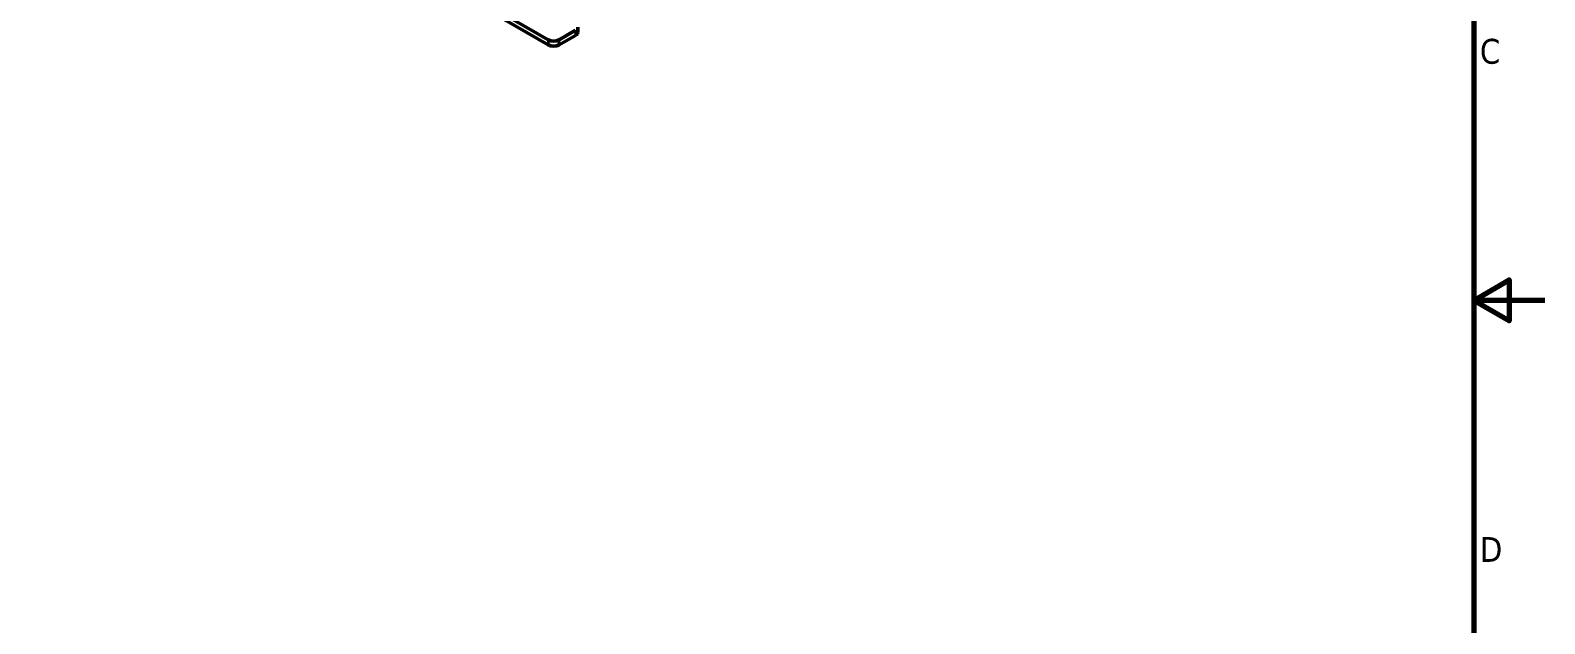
# Model space of a CAD drawing. Header units: millimetres. Extents: x 3118 to 4801, y 919 to 1849.
# Drawn here: x 3818.7 to 4211, y 1378.4 to 1532.1 of the extents above; entities that cross this region are included whole.
import ezdxf

# ---------------------------------------------------------------- set-up
doc = ezdxf.new("R2010")
doc.units = ezdxf.units.MM
doc.header["$LTSCALE"] = 1.8
for name, color, linetype, lineweight in [('경계(ISO)', 7, 'Continuous', 70), ('외형선(ISO)', 7, 'Continuous', 50), ('좁은 외형선(ISO)', 7, 'Continuous', 35)]:
    doc.layers.add(name, color=color, linetype=linetype, lineweight=lineweight)
doc.styles.add('주 텍스트 (ISO)', font='')
doc.styles.get('주 텍스트 (ISO)').set_extended_font_data('Tahoma')

# ---------------------------------------------------------------- blocks, each defined once
blk = doc.blocks.new('경계 Default Border')
at = {"layer": '경계(ISO)', "flags": 128}
for points in [[(10, 10), (10, 410), (584, 410), (584, 10), (10, 10)], [(594, 210), (584, 210), (589, 212.89), (589, 207.11), (584, 210)]]:
    blk.add_lwpolyline(points, dxfattribs=at)
at = {"layer": '경계(ISO)', "char_height": 3.5, "attachment_point": 7, "style": '주 텍스트 (ISO)'}
for s, insert in [('C', (584.87, 243.25)), ('D', (584.86, 173.19))]:
    blk.add_mtext(s, dxfattribs=dict(at, insert=insert))

msp = doc.modelspace()

# ---------------------------------------------------------------- linework, layer by layer
at = {"layer": '외형선(ISO)'}
for p, q in [((3889.492, 1566.251), (3952.849, 1529.672)), ((3952.849, 1528.366), (3889.492, 1564.945)), ((3955.677, 1529.672), (3959.92, 1532.122)), ((3959.92, 1530.815), (3955.677, 1528.366)), ((3960.505, 1531.632), (3960.505, 1532.938))]:
    msp.add_line(p, q, dxfattribs=at)
for centre, major_axis, start_param, end_param in [((3958.505, 1531.632), (2, 0), 5.4977871, 6.2831853), ((3954.263, 1530.489), (-2, 0), 0.7853982, 2.3561945), ((3954.263, 1529.182), (2, 0), 3.9269908, 5.4977871)]:
    msp.add_ellipse(centre, major_axis=major_axis, ratio=0.5773503, start_param=start_param, end_param=end_param, dxfattribs=at)
at = {"layer": '좁은 외형선(ISO)'}
for p, q in [((3959.92, 1532.122), (3959.92, 1530.815)), ((3952.849, 1529.672), (3952.849, 1528.366)), ((3955.677, 1528.366), (3955.677, 1529.672))]:
    msp.add_line(p, q, dxfattribs=at)

# ---------------------------------------------------------------- block references
at = {"xscale": 1.840360500000001, "yscale": 1.840360500000001, "zscale": 1.840360500000001}
msp.add_blockref('경계 Default Border', (3117.848, 1075.669), dxfattribs=at)

doc.saveas('drawing.dxf')
